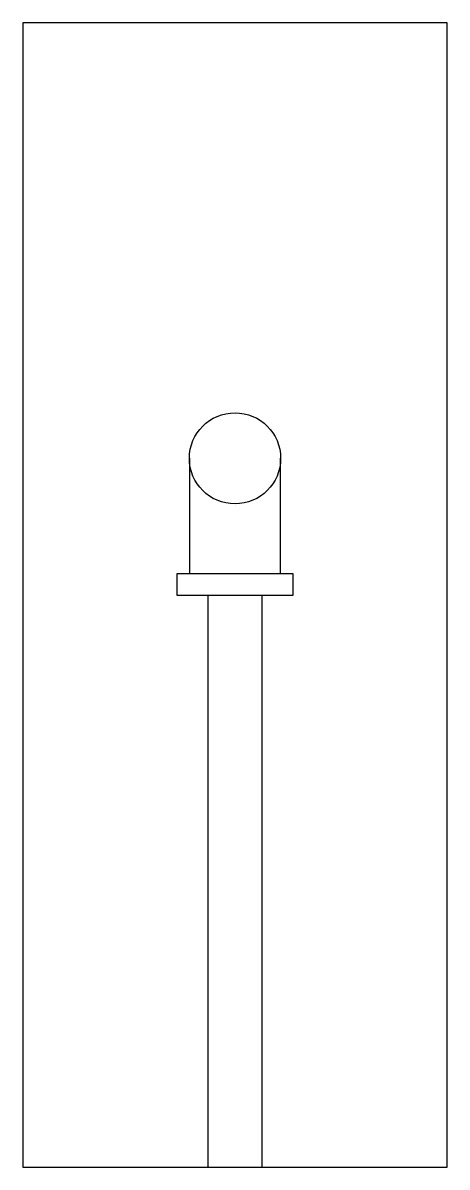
# Model space of a CAD drawing. Header units: millimetres. Extents: x -10 to 10, y -31.5 to 22.5.
import ezdxf

# ---------------------------------------------------------------- set-up
doc = ezdxf.new("R2010")
doc.units = ezdxf.units.MM
doc.layers.get('0').update_dxf_attribs({"lineweight": 25})

# ---------------------------------------------------------------- blocks, each defined once
blk = doc.blocks.new('Photodiode')
for p, q in [((-2.15, -2.15), (-2.15, -7.6)), ((2.15, -7.6), (2.15, -2.15)), ((2.75, -7.6), (-2.75, -7.6)), ((-2.75, -7.6), (-2.75, -8.6)), ((2.75, -8.6), (2.75, -7.6)), ((-2.75, -8.6), (2.75, -8.6)), ((-1.27, -8.6), (1.27, -8.6))]:
    blk.add_line(p, q)
blk.add_circle((0, -2.15), 2.15)

msp = doc.modelspace()

# ---------------------------------------------------------------- linework, layer by layer
for p, q in [((10, 22.5), (-10, 22.5)), ((-10, 22.5), (-10, -31.5)), ((10, -31.5), (10, 22.5)), ((-1.27, -31.5), (-1.27, -4.5)), ((1.27, -4.5), (1.27, -31.5)), ((-10, -31.5), (10, -31.5))]:
    msp.add_line(p, q)

# ---------------------------------------------------------------- block references
msp.add_blockref('Photodiode', (0, 4.1))

doc.saveas('drawing.dxf')
